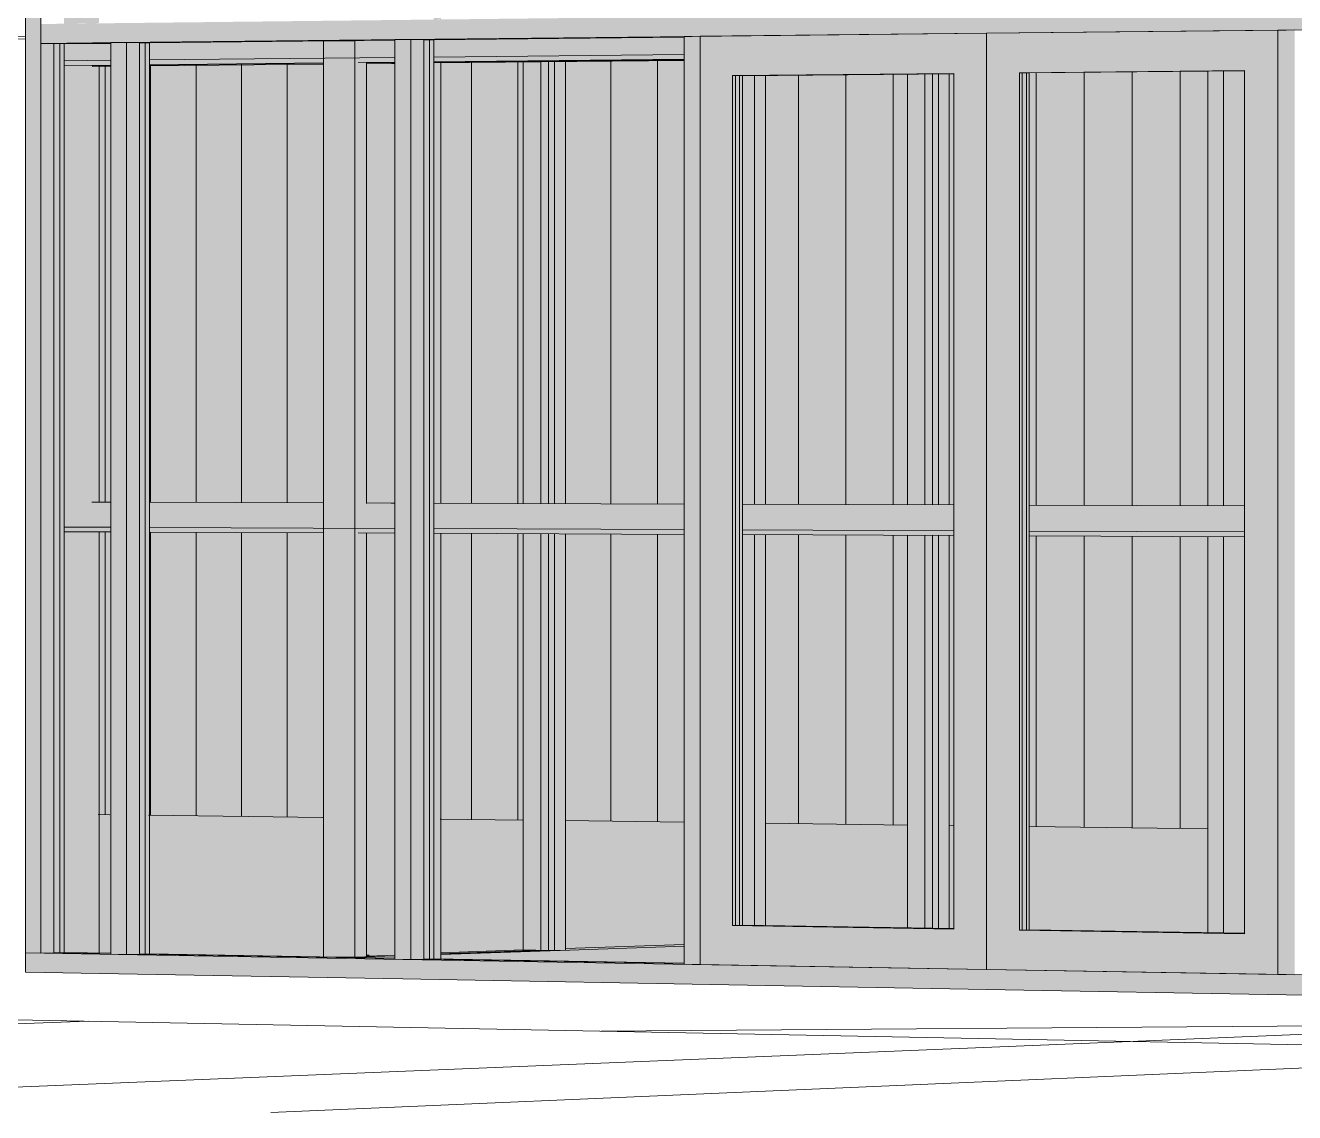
# Model space of a CAD drawing. Header units: inches. Extents: x 31156 to 31160, y -65 to 66.
# Drawn here: x 31156.1164 to 31156.1821, y 59.1293 to 59.1856 of the extents above; entities that cross this region are included whole.
import ezdxf

# ---------------------------------------------------------------- set-up
doc = ezdxf.new("R2010")
doc.units = ezdxf.units.IN
doc.header["$MEASUREMENT"] = 0
for name, color, linetype, lineweight in [('A-DOOR', 31, 'Continuous', 13), ('A-FLOR-OTLN', 90, 'Continuous', 9), ('A-GLAZ-CURT', 52, 'Continuous', 9), ('A-GLAZ-CWMG', 51, 'Continuous', 9), ('A-WALL-PATT', 111, 'Continuous', 13), ('Conc', 7, 'Continuous', 9), ('L-SITE-WALL', 31, 'Continuous', 13), ('PAINT', 190, 'Continuous', 9), ('S-BEAM', 12, 'Continuous', 9), ('S-COLS', 52, 'Continuous', 9)]:
    doc.layers.add(name, color=color, linetype=linetype, lineweight=lineweight)

# ---------------------------------------------------------------- blocks, each defined once
blk = doc.blocks.new('FP_5-Looking North East')
at = {"layer": 'A-WALL-PATT', "lineweight": 9}
for p, q in [((31156.116419, 59.185002), (31156.112474, 59.184959)), ((31156.116419, 59.184877), (31156.112474, 59.184834))]:
    blk.add_line(p, q, dxfattribs=at)
blk = doc.blocks.new('FP_23-Looking North East')
at = {"layer": 'A-WALL-PATT', "lineweight": 9}
for p, q in [((31156.1229, 59.1609), (31156.1229, 59.18351)), ((31156.125251, 59.160892), (31156.125251, 59.183534)), ((31156.127608, 59.160884), (31156.127608, 59.183557)), ((31156.129973, 59.160876), (31156.129973, 59.183581)), ((31156.139496, 59.160844), (31156.139496, 59.183676)), ((31156.141893, 59.160836), (31156.141893, 59.1837)), ((31156.146709, 59.16082), (31156.146709, 59.183748)), ((31156.149127, 59.160811), (31156.149127, 59.183773)), ((31156.120555, 59.160908), (31156.120555, 59.183487)), ((31156.156421, 59.160787), (31156.156421, 59.183028)), ((31156.158867, 59.160778), (31156.158867, 59.183051)), ((31156.161319, 59.16077), (31156.161319, 59.183074)), ((31156.168718, 59.160745), (31156.168718, 59.183145)), ((31156.171199, 59.160737), (31156.171198, 59.183168)), ((31156.173686, 59.160728), (31156.173686, 59.183192)), ((31156.176181, 59.16072), (31156.176181, 59.183216)), ((31156.120555, 59.144743), (31156.120555, 59.159365)), ((31156.122899, 59.144713), (31156.1229, 59.159354)), ((31156.125251, 59.144682), (31156.125251, 59.159344)), ((31156.127608, 59.144652), (31156.127608, 59.159334)), ((31156.129972, 59.144621), (31156.129973, 59.159324)), ((31156.139496, 59.144498), (31156.139496, 59.159283)), ((31156.141893, 59.144467), (31156.141893, 59.159273)), ((31156.146709, 59.144404), (31156.146709, 59.159252)), ((31156.149127, 59.144373), (31156.149127, 59.159242)), ((31156.156421, 59.144278), (31156.156421, 59.15921)), ((31156.158867, 59.144246), (31156.158867, 59.1592)), ((31156.161319, 59.144215), (31156.161319, 59.159189)), ((31156.168718, 59.144119), (31156.168718, 59.159157)), ((31156.171199, 59.144087), (31156.171199, 59.159147)), ((31156.173686, 59.144054), (31156.173686, 59.159136)), ((31156.176181, 59.144022), (31156.176181, 59.159125))]:
    blk.add_line(p, q, dxfattribs=at)

msp = doc.modelspace()

# ---------------------------------------------------------------- hatches: boundary and pattern name
at = {"layer": 'A-DOOR', "lineweight": 5}
h = msp.add_hatch(color=256, dxfattribs=at)
h.paths.add_polyline_path([(31156.166156, 59.136737), (31156.166155, 59.185174), (31156.151338, 59.185015), (31156.151338, 59.136992), (31156.15934, 59.136854)], flags=0)
h.paths.add_polyline_path([(31156.164458, 59.138825), (31156.15301, 59.139009), (31156.15301, 59.182987), (31156.164458, 59.183096), (31156.164458, 59.144981)], flags=0)
h = msp.add_hatch(color=256, dxfattribs=at)
h.paths.add_polyline_path([(31156.181231, 59.136477), (31156.181231, 59.185335), (31156.166155, 59.185174), (31156.166156, 59.136737), (31156.17682, 59.136553)], flags=0)
h.paths.add_polyline_path([(31156.179504, 59.138583), (31156.167856, 59.13877), (31156.167856, 59.183129), (31156.179504, 59.18324), (31156.179504, 59.145461)], flags=0)
for points in [[(31156.15301, 59.139009), (31156.153157, 59.139026), (31156.153157, 59.182985), (31156.15301, 59.182977), (31156.15301, 59.139026)], [(31156.153157, 59.139014), (31156.153524, 59.139026), (31156.153524, 59.182977), (31156.153157, 59.182977), (31156.153157, 59.139026)], [(31156.167856, 59.13877), (31156.168002, 59.138788), (31156.168002, 59.183126), (31156.167856, 59.183119), (31156.167856, 59.138788)], [(31156.168002, 59.138775), (31156.168366, 59.138788), (31156.168366, 59.183119), (31156.168002, 59.183119), (31156.168002, 59.138788)]]:
    msp.add_hatch(color=256, dxfattribs=at).paths.add_polyline_path(points, flags=0)
at = {"layer": 'A-DOOR', "lineweight": 5, "transparency": 33554496}
for points in [[(31156.164458, 59.138832), (31156.164458, 59.183092), (31156.153157, 59.182985), (31156.153157, 59.139014), (31156.15934, 59.138914)], [(31156.179504, 59.138591), (31156.1795, 59.183235), (31156.16808, 59.183127), (31156.16808, 59.174228), (31156.168002, 59.174228), (31156.168002, 59.164639), (31156.16808, 59.164639), (31156.16808, 59.145461), (31156.168002, 59.145461), (31156.168002, 59.138775), (31156.179504, 59.138591)]]:
    msp.add_hatch(color=256, dxfattribs=at).paths.add_polyline_path(points, flags=0)
at = {"layer": 'A-DOOR', "lineweight": 5}
h = msp.add_hatch(color=256, dxfattribs=at)
h.paths.add_polyline_path([(31156.17951, 59.138601), (31156.17951, 59.15912), (31156.178423, 59.159123), (31156.178439, 59.138618), (31156.17951, 59.138601)], flags=0)
h.paths.add_polyline_path([(31156.17951, 59.160716), (31156.179497, 59.183229), (31156.178423, 59.183219), (31156.178423, 59.160719), (31156.17951, 59.160716)], flags=0)
at = {"layer": 'A-GLAZ-CURT', "transparency": 33554458}
for points in [[(31156.135541, 59.137299), (31156.135541, 59.184825), (31156.122318, 59.184683), (31156.122317, 59.137527), (31156.133117, 59.137341)], [(31156.150503, 59.137041), (31156.150503, 59.184985), (31156.13703, 59.18484), (31156.137029, 59.137273), (31156.141858, 59.13719)], [(31156.120837, 59.137552), (31156.120837, 59.184667), (31156.117896, 59.184636), (31156.117895, 59.137603), (31156.118391, 59.137595)]]:
    msp.add_hatch(color=256, dxfattribs=at).paths.add_polyline_path(points, flags=0)
h = msp.add_hatch(color=256, dxfattribs=at)
h.paths.add_polyline_path([(31156.134063, 59.137399), (31156.135533, 59.137449), (31156.135541, 59.15898), (31156.135501, 59.159124), (31156.135501, 59.159311), (31156.134063, 59.159317), (31156.134063, 59.137512)], flags=0)
h.paths.add_polyline_path([(31156.13792, 59.13753), (31156.143489, 59.137724), (31156.143489, 59.159276), (31156.13792, 59.1593), (31156.13792, 59.137725)], flags=0)
h.paths.add_polyline_path([(31156.143489, 59.160838), (31156.143489, 59.183694), (31156.13792, 59.183638), (31156.13792, 59.160858), (31156.141857, 59.160844)], flags=0)
h.paths.add_polyline_path([(31156.134063, 59.160857), (31156.135501, 59.160866), (31156.135501, 59.162241), (31156.135533, 59.162241), (31156.135534, 59.183614), (31156.135364, 59.183612), (31156.135356, 59.183673), (31156.134064, 59.18366), (31156.134063, 59.16124)], flags=0)
h = msp.add_hatch(color=256, dxfattribs=at)
h.paths.add_polyline_path([(31156.163361, 59.13886), (31156.163361, 59.159189), (31156.15472, 59.159227), (31156.15472, 59.139001), (31156.15934, 59.138926)], flags=0)
h.paths.add_polyline_path([(31156.163361, 59.16077), (31156.163361, 59.183075), (31156.15472, 59.182981), (31156.15472, 59.1608), (31156.15934, 59.160784)], flags=0)
at = {"layer": 'A-GLAZ-CWMG', "lineweight": 5}
for points in [[(31156.116419, 59.185142), (31156.117221, 59.18515), (31156.117221, 59.208059), (31156.116419, 59.208039), (31156.116419, 59.188614)], [(31156.117221, 59.18465), (31156.121241, 59.184693), (31156.121241, 59.185697), (31156.117221, 59.185651)], [(31156.11722, 59.137581), (31156.117221, 59.18515), (31156.116419, 59.185142), (31156.116418, 59.137595)], [(31156.136361, 59.137251), (31156.136362, 59.184855), (31156.135542, 59.184846), (31156.135541, 59.137265)], [(31156.136568, 59.137258), (31156.137029, 59.137273), (31156.137029, 59.18484), (31156.136362, 59.18485), (31156.136361, 59.137258)], [(31156.137029, 59.137273), (31156.137548, 59.137291), (31156.137548, 59.159544), (31156.137487, 59.159544), (31156.137487, 59.160741), (31156.137548, 59.160741), (31156.137548, 59.183943), (31156.137487, 59.183943), (31156.137487, 59.184831), (31156.13703, 59.18484), (31156.137029, 59.140664)], [(31156.151338, 59.136992), (31156.151338, 59.185015), (31156.150504, 59.185006), (31156.150503, 59.137007)], [(31156.182096, 59.136462), (31156.182095, 59.185344), (31156.181231, 59.185335), (31156.181231, 59.136477)], [(31156.11722, 59.137581), (31156.117895, 59.137603), (31156.117895, 59.184636), (31156.117221, 59.184625), (31156.11722, 59.137595)], [(31156.117895, 59.137603), (31156.11842, 59.13762), (31156.118408, 59.184625), (31156.117896, 59.184625), (31156.117895, 59.142811)], [(31156.121644, 59.137504), (31156.121644, 59.184697), (31156.120838, 59.184688), (31156.120838, 59.137518)], [(31156.121644, 59.137511), (31156.122317, 59.137527), (31156.122317, 59.184683), (31156.121644, 59.184693), (31156.121644, 59.142811)], [(31156.122317, 59.137527), (31156.12284, 59.137544), (31156.122829, 59.184673), (31156.122318, 59.184683), (31156.122317, 59.142811)], [(31156.13347, 59.137363), (31156.13347, 59.184785), (31156.13184, 59.184767), (31156.131839, 59.137391), (31156.133116, 59.137369)], [(31156.121241, 59.136509), (31156.121241, 59.137511), (31156.116418, 59.137595), (31156.116418, 59.136595)]]:
    msp.add_hatch(color=256, dxfattribs=at).paths.add_polyline_path(points, flags=0)
at = {"layer": 'A-GLAZ-CWMG'}
for points in [[(31156.150921, 59.185011), (31156.166155, 59.185174), (31156.166155, 59.186204), (31156.150921, 59.186032)], [(31156.166155, 59.185174), (31156.181663, 59.18534), (31156.181663, 59.18638), (31156.166155, 59.186204)], [(31156.181663, 59.18534), (31156.19745, 59.185509), (31156.19745, 59.186558), (31156.181663, 59.18638)], [(31156.121241, 59.184693), (31156.135952, 59.18485), (31156.135952, 59.185863), (31156.121241, 59.185697)], [(31156.135952, 59.18485), (31156.150921, 59.185011), (31156.150921, 59.186032), (31156.135952, 59.185863)], [(31156.150502, 59.137064), (31156.150502, 59.137943), (31156.144083, 59.137724), (31156.144083, 59.137176)], [(31156.135951, 59.136247), (31156.135951, 59.137258), (31156.121241, 59.137511), (31156.121241, 59.136509), (31156.133117, 59.136298)], [(31156.13347, 59.137361), (31156.13347, 59.137363), (31156.133116, 59.137367)], [(31156.150921, 59.13598), (31156.150921, 59.136999), (31156.135951, 59.137258), (31156.135951, 59.136247), (31156.141858, 59.136142)], [(31156.166156, 59.135708), (31156.166156, 59.136737), (31156.150921, 59.136999), (31156.150921, 59.13598), (31156.15934, 59.13583)], [(31156.181663, 59.135431), (31156.181663, 59.136469), (31156.166156, 59.136737), (31156.166156, 59.135708), (31156.17682, 59.135518)], [(31156.197451, 59.13515), (31156.197451, 59.136197), (31156.181663, 59.136469), (31156.181663, 59.135431), (31156.194298, 59.135206)]]:
    msp.add_hatch(color=256, dxfattribs=at).paths.add_polyline_path(points, flags=0)
at = {"layer": 'A-GLAZ-CWMG', "lineweight": 5}
h = msp.add_hatch(color=256, dxfattribs=at)
h.paths.add_polyline_path([(31156.13347, 59.137363), (31156.134063, 59.137383), (31156.134063, 59.159317), (31156.133641, 59.159319), (31156.13347, 59.159561), (31156.13347, 59.137512)], flags=0)
h.paths.add_polyline_path([(31156.13347, 59.160849), (31156.134063, 59.160853), (31156.134064, 59.18366), (31156.133641, 59.183655), (31156.133528, 59.183819), (31156.13347, 59.183819), (31156.13347, 59.161824)], flags=0)
h = msp.add_hatch(color=256, dxfattribs=at)
h.paths.add_polyline_path([(31156.14321, 59.137724), (31156.143489, 59.137724), (31156.143489, 59.159276), (31156.142172, 59.159282), (31156.142172, 59.137742)], flags=0)
h.paths.add_polyline_path([(31156.143489, 59.160838), (31156.143489, 59.183694), (31156.142173, 59.183681), (31156.142172, 59.160843)], flags=0)
h = msp.add_hatch(color=256, dxfattribs=at)
h.paths.add_polyline_path([(31156.143793, 59.137714), (31156.143793, 59.159275), (31156.143489, 59.159276), (31156.143489, 59.13772)], flags=0)
h.paths.add_polyline_path([(31156.143793, 59.160837), (31156.143793, 59.183697), (31156.143489, 59.183694), (31156.143489, 59.160838)], flags=0)
h = msp.add_hatch(color=256, dxfattribs=at)
h.paths.add_polyline_path([(31156.143793, 59.137714), (31156.144372, 59.137734), (31156.144372, 59.159272), (31156.143793, 59.159275), (31156.143793, 59.144977)], flags=0)
h.paths.add_polyline_path([(31156.144372, 59.160835), (31156.144372, 59.183703), (31156.143793, 59.183697), (31156.143793, 59.160837)], flags=0)
h = msp.add_hatch(color=256, dxfattribs=at)
h.paths.add_polyline_path([(31156.154154, 59.13901), (31156.154154, 59.159229), (31156.153523, 59.159232), (31156.153523, 59.139021)], flags=0)
h.paths.add_polyline_path([(31156.154154, 59.160802), (31156.154154, 59.182986), (31156.153523, 59.18298), (31156.153523, 59.160804)], flags=0)
h = msp.add_hatch(color=256, dxfattribs=at)
h.paths.add_polyline_path([(31156.15472, 59.139001), (31156.15472, 59.159227), (31156.154154, 59.159229), (31156.154154, 59.13901), (31156.154576, 59.139003)], flags=0)
h.paths.add_polyline_path([(31156.15472, 59.1608), (31156.15472, 59.182992), (31156.154154, 59.18298), (31156.154154, 59.160802)], flags=0)
h = msp.add_hatch(color=256, dxfattribs=at)
h.paths.add_polyline_path([(31156.163361, 59.13886), (31156.163361, 59.159189), (31156.162061, 59.159172), (31156.162061, 59.138881)], flags=0)
h.paths.add_polyline_path([(31156.163361, 59.16077), (31156.163361, 59.183075), (31156.162061, 59.183063), (31156.162061, 59.160775)], flags=0)
h = msp.add_hatch(color=256, dxfattribs=at)
h.paths.add_polyline_path([(31156.163662, 59.138855), (31156.163662, 59.159188), (31156.163361, 59.159172), (31156.163361, 59.13886)], flags=0)
h.paths.add_polyline_path([(31156.163662, 59.160769), (31156.163662, 59.183078), (31156.163361, 59.183075), (31156.163361, 59.16077)], flags=0)
h = msp.add_hatch(color=256, dxfattribs=at)
h.paths.add_polyline_path([(31156.164214, 59.138846), (31156.164214, 59.159185), (31156.163662, 59.159172), (31156.163662, 59.138855)], flags=0)
h.paths.add_polyline_path([(31156.164214, 59.160767), (31156.164214, 59.183084), (31156.163662, 59.183078), (31156.163662, 59.160769), (31156.163712, 59.160769)], flags=0)
h = msp.add_hatch(color=256, dxfattribs=at)
h.paths.add_polyline_path([(31156.178423, 59.138618), (31156.178423, 59.159124), (31156.177609, 59.159123), (31156.177609, 59.138631)], flags=0)
h.paths.add_polyline_path([(31156.178423, 59.160719), (31156.178423, 59.183219), (31156.177609, 59.183211), (31156.177609, 59.160722)], flags=0)
h = msp.add_hatch(color=256, dxfattribs=at)
h.paths.add_polyline_path([(31156.144083, 59.137176), (31156.144083, 59.137724), (31156.13792, 59.137515), (31156.13792, 59.137284), (31156.141857, 59.137215)], flags=0)
h.paths.add_polyline_path([(31156.135541, 59.137325), (31156.135541, 59.137434), (31156.13347, 59.137361)], flags=0)
at = {"layer": 'L-SITE-WALL', "lineweight": 5}
h = msp.add_hatch(color=256, dxfattribs=at)
h.paths.add_polyline_path([(31156.120232, 59.137589), (31156.120232, 59.159376), (31156.11842, 59.159384), (31156.11842, 59.13762), (31156.119924, 59.137594)], flags=0)
h.paths.add_polyline_path([(31156.11842, 59.160908), (31156.120233, 59.16092), (31156.120233, 59.183461), (31156.119875, 59.183457), (31156.119867, 59.183518), (31156.11842, 59.183503), (31156.11842, 59.161224)], flags=0)
h.paths.add_polyline_path([(31156.11842, 59.185665), (31156.120233, 59.185697), (31156.120233, 59.208047), (31156.11842, 59.207982), (31156.11842, 59.185678)], flags=0)
at = {"layer": 'S-BEAM', "lineweight": 5}
h = msp.add_hatch(color=256, dxfattribs=at)
h.paths.add_polyline_path([(31155.706106, 59.179558), (31155.711724, 59.179615), (31155.711721, 59.180279), (31155.706106, 59.180219)], flags=0)
h.paths.add_polyline_path([(31156.040439, 59.182956), (31156.050302, 59.183056), (31156.050301, 59.183897), (31156.040439, 59.183792)], flags=0)
h.paths.add_polyline_path([(31156.11842, 59.183749), (31156.120838, 59.183773), (31156.120837, 59.184651), (31156.11842, 59.184625), (31156.11842, 59.183819)], flags=0)
h.paths.add_polyline_path([(31156.122841, 59.183794), (31156.135541, 59.183923), (31156.135541, 59.184808), (31156.122841, 59.184668), (31156.122841, 59.183819)], flags=0)
h.paths.add_polyline_path([(31156.137548, 59.183943), (31156.150503, 59.184075), (31156.150503, 59.184968), (31156.137548, 59.184825)], flags=0)
h.paths.add_polyline_path([(31156.183249, 59.184408), (31156.197011, 59.184548), (31156.197011, 59.185465), (31156.183249, 59.185313)], flags=0)
h.paths.add_polyline_path([(31156.199032, 59.184568), (31156.213078, 59.184711), (31156.213078, 59.185637), (31156.199032, 59.185482)], flags=0)
h.paths.add_polyline_path([(31156.215103, 59.184732), (31156.229441, 59.184877), (31156.229441, 59.185811), (31156.215103, 59.185653)], flags=0)
h.paths.add_polyline_path([(31156.231468, 59.184898), (31156.237887, 59.184963), (31156.237887, 59.185902), (31156.231468, 59.185828)], flags=0)
h = msp.add_hatch(color=256, dxfattribs=at)
h.paths.add_polyline_path([(31155.706106, 59.179372), (31155.711724, 59.179428), (31155.711721, 59.179615), (31155.706106, 59.179558)], flags=0)
h.paths.add_polyline_path([(31156.040439, 59.182721), (31156.050302, 59.18282), (31156.050301, 59.183056), (31156.040439, 59.182956)], flags=0)
h.paths.add_polyline_path([(31156.11842, 59.183503), (31156.120838, 59.183527), (31156.120837, 59.183773), (31156.11842, 59.183749)], flags=0)
h.paths.add_polyline_path([(31156.122841, 59.183547), (31156.13184, 59.183637), (31156.131839, 59.183885), (31156.122841, 59.183794)], flags=0)
h.paths.add_polyline_path([(31156.133641, 59.183655), (31156.135541, 59.183674), (31156.135541, 59.183923), (31156.13347, 59.183902), (31156.13347, 59.183819), (31156.133528, 59.183819)], flags=0)
h.paths.add_polyline_path([(31156.137548, 59.183694), (31156.150503, 59.183824), (31156.150503, 59.184075), (31156.137548, 59.183943), (31156.137548, 59.183818)], flags=0)
h.paths.add_polyline_path([(31156.183249, 59.184152), (31156.192865, 59.184249), (31156.192865, 59.184506), (31156.183249, 59.184408)], flags=0)
h.paths.add_polyline_path([(31156.194815, 59.184268), (31156.197011, 59.18429), (31156.197011, 59.184548), (31156.194651, 59.184524)], flags=0)
h.paths.add_polyline_path([(31156.199032, 59.18431), (31156.213078, 59.184451), (31156.213078, 59.184711), (31156.199032, 59.184568)], flags=0)
h.paths.add_polyline_path([(31156.215103, 59.184471), (31156.229441, 59.184615), (31156.229441, 59.184877), (31156.215103, 59.184732)], flags=0)
h.paths.add_polyline_path([(31156.231469, 59.184635), (31156.238046, 59.184701), (31156.237887, 59.184963), (31156.231468, 59.184898)], flags=0)
h = msp.add_hatch(color=256, dxfattribs=at)
h.paths.add_polyline_path([(31155.708099, 59.179346), (31155.711718, 59.179382), (31155.711714, 59.179415), (31155.708076, 59.179378)], flags=0)
h.paths.add_polyline_path([(31156.040437, 59.182664), (31156.0503, 59.182763), (31156.050299, 59.182803), (31156.040437, 59.182705)], flags=0)
h.paths.add_polyline_path([(31156.119875, 59.183457), (31156.120837, 59.183467), (31156.120837, 59.183509), (31156.119854, 59.1835)], flags=0)
h.paths.add_polyline_path([(31156.12284, 59.183487), (31156.131839, 59.183577), (31156.131839, 59.18362), (31156.12284, 59.183529)], flags=0)
h.paths.add_polyline_path([(31156.135364, 59.183612), (31156.135541, 59.183614), (31156.135541, 59.183657), (31156.135343, 59.183655)], flags=0)
h.paths.add_polyline_path([(31156.137548, 59.183634), (31156.150503, 59.183763), (31156.150503, 59.183806), (31156.137548, 59.183677)], flags=0)
h.paths.add_polyline_path([(31156.183249, 59.18409), (31156.192866, 59.184186), (31156.192866, 59.18423), (31156.183249, 59.184134)], flags=0)
h.paths.add_polyline_path([(31156.195783, 59.184215), (31156.197012, 59.184228), (31156.197012, 59.184272), (31156.195763, 59.184259)], flags=0)
h.paths.add_polyline_path([(31156.199033, 59.184248), (31156.213079, 59.184388), (31156.213079, 59.184433), (31156.199033, 59.184292)], flags=0)
h.paths.add_polyline_path([(31156.215104, 59.184408), (31156.229443, 59.184551), (31156.229443, 59.184596), (31156.215104, 59.184453)], flags=0)
h.paths.add_polyline_path([(31156.23147, 59.184572), (31156.239937, 59.184656), (31156.239918, 59.184701), (31156.23147, 59.184617)], flags=0)
h = msp.add_hatch(color=256, dxfattribs=at)
h.paths.add_polyline_path([(31156.134063, 59.183599), (31156.135364, 59.183612), (31156.135343, 59.183655), (31156.134063, 59.183642)], flags=0)
h.paths.add_polyline_path([(31156.195186, 59.184209), (31156.195783, 59.184215), (31156.195763, 59.184259), (31156.195186, 59.184254)], flags=0)
h = msp.add_hatch(color=256, dxfattribs=at)
h.paths.add_polyline_path([(31156.237887, 59.160395), (31156.237913, 59.160482), (31156.237939, 59.160495), (31156.231469, 59.160504), (31156.231469, 59.160417), (31156.233619, 59.160409)], flags=0)
h.paths.add_polyline_path([(31156.229442, 59.160424), (31156.229441, 59.160524), (31156.215103, 59.160559), (31156.215103, 59.160473), (31156.229441, 59.160424)], flags=0)
h.paths.add_polyline_path([(31156.213079, 59.16048), (31156.213078, 59.16058), (31156.199032, 59.160614), (31156.199033, 59.160529), (31156.213078, 59.16048)], flags=0)
h.paths.add_polyline_path([(31156.197011, 59.160536), (31156.197011, 59.160634), (31156.194615, 59.160629), (31156.194615, 59.160544), (31156.197011, 59.160536)], flags=0)
h.paths.add_polyline_path([(31156.192865, 59.16055), (31156.192865, 59.160648), (31156.183249, 59.160668), (31156.183249, 59.160583), (31156.192865, 59.16055)], flags=0)
h.paths.add_polyline_path([(31156.150503, 59.160696), (31156.150503, 59.160792), (31156.137487, 59.160823), (31156.137487, 59.160741), (31156.146229, 59.160711)], flags=0)
h.paths.add_polyline_path([(31156.135541, 59.160748), (31156.135541, 59.160843), (31156.13347, 59.160837), (31156.13347, 59.160755), (31156.135541, 59.160748)], flags=0)
h.paths.add_polyline_path([(31156.13184, 59.160761), (31156.131839, 59.160856), (31156.122841, 59.160873), (31156.122841, 59.160792), (31156.131839, 59.160761)], flags=0)
h.paths.add_polyline_path([(31156.120838, 59.160798), (31156.120837, 59.160893), (31156.11842, 59.160888), (31156.11842, 59.160807), (31156.120837, 59.160798)], flags=0)
h.paths.add_polyline_path([(31156.050302, 59.161042), (31156.050301, 59.161132), (31156.040438, 59.161154), (31156.040439, 59.161076), (31156.050301, 59.161042)], flags=0)
h.paths.add_polyline_path([(31155.711723, 59.16221), (31155.71172, 59.162282), (31155.706104, 59.162288), (31155.706106, 59.16223), (31155.711721, 59.16221)], flags=0)
h = msp.add_hatch(color=256, dxfattribs=at)
h.paths.add_polyline_path([(31156.237887, 59.159127), (31156.237887, 59.160395), (31156.231469, 59.160417), (31156.231469, 59.159154), (31156.233619, 59.159145)], flags=0)
h.paths.add_polyline_path([(31156.229442, 59.159162), (31156.229441, 59.160424), (31156.215103, 59.160473), (31156.215103, 59.159222), (31156.229441, 59.159162)], flags=0)
h.paths.add_polyline_path([(31156.213079, 59.15923), (31156.213078, 59.16048), (31156.199032, 59.160529), (31156.199033, 59.159288), (31156.213078, 59.15923)], flags=0)
h.paths.add_polyline_path([(31156.197011, 59.159297), (31156.197011, 59.160536), (31156.183249, 59.160583), (31156.183249, 59.159354), (31156.197011, 59.159297)], flags=0)
h.paths.add_polyline_path([(31156.150503, 59.15949), (31156.150503, 59.160696), (31156.137548, 59.160741), (31156.137548, 59.159544), (31156.146229, 59.159508)], flags=0)
h.paths.add_polyline_path([(31156.135541, 59.159552), (31156.135541, 59.160748), (31156.122841, 59.160792), (31156.122841, 59.159605), (31156.135541, 59.159552)], flags=0)
h.paths.add_polyline_path([(31156.120837, 59.159613), (31156.120837, 59.160798), (31156.11842, 59.160807), (31156.11842, 59.159623), (31156.120837, 59.159613)], flags=0)
h.paths.add_polyline_path([(31156.050302, 59.159906), (31156.050301, 59.161042), (31156.040438, 59.161076), (31156.040439, 59.159947), (31156.050301, 59.159906)], flags=0)
h.paths.add_polyline_path([(31155.711722, 59.161313), (31155.711721, 59.16221), (31155.706104, 59.16223), (31155.706106, 59.161336), (31155.711721, 59.161313)], flags=0)
h = msp.add_hatch(color=256, dxfattribs=at)
h.paths.add_polyline_path([(31156.238046, 59.15887), (31156.237887, 59.159127), (31156.231469, 59.159154), (31156.231469, 59.158899), (31156.237987, 59.158871)], flags=0)
h.paths.add_polyline_path([(31156.229442, 59.158907), (31156.229441, 59.159162), (31156.215103, 59.159222), (31156.215103, 59.158969), (31156.229441, 59.158907)], flags=0)
h.paths.add_polyline_path([(31156.213079, 59.158978), (31156.213078, 59.15923), (31156.199032, 59.159288), (31156.199033, 59.159038), (31156.213078, 59.158978)], flags=0)
h.paths.add_polyline_path([(31156.197011, 59.159047), (31156.197011, 59.159297), (31156.194651, 59.159307), (31156.194815, 59.159056), (31156.197011, 59.159047)], flags=0)
h.paths.add_polyline_path([(31156.192865, 59.159065), (31156.192865, 59.159314), (31156.183249, 59.159354), (31156.183249, 59.159106), (31156.192865, 59.159065)], flags=0)
h.paths.add_polyline_path([(31156.150503, 59.159246), (31156.150503, 59.15949), (31156.137548, 59.159544), (31156.137548, 59.159302), (31156.146229, 59.159265)], flags=0)
h.paths.add_polyline_path([(31156.135541, 59.159311), (31156.135541, 59.159552), (31156.13347, 59.159561), (31156.133641, 59.159319), (31156.135541, 59.159311)], flags=0)
h.paths.add_polyline_path([(31156.13184, 59.159327), (31156.131839, 59.159567), (31156.122841, 59.159605), (31156.122841, 59.159365), (31156.131839, 59.159327)], flags=0)
h.paths.add_polyline_path([(31156.120837, 59.159374), (31156.120837, 59.159613), (31156.11842, 59.159623), (31156.11842, 59.159384), (31156.120837, 59.159374)], flags=0)
h.paths.add_polyline_path([(31156.050301, 59.159677), (31156.050301, 59.159906), (31156.040438, 59.159947), (31156.040439, 59.159719), (31156.050301, 59.159677)], flags=0)
h.paths.add_polyline_path([(31155.711722, 59.161131), (31155.711721, 59.161313), (31155.706104, 59.161336), (31155.706106, 59.161155), (31155.71172, 59.161131)], flags=0)
h = msp.add_hatch(color=256, dxfattribs=at)
h.paths.add_polyline_path([(31156.179504, 59.160596), (31156.179504, 59.160694), (31156.168366, 59.160718), (31156.168366, 59.160634), (31156.179504, 59.160596)], flags=0)
h.paths.add_polyline_path([(31156.164458, 59.160648), (31156.164458, 59.160745), (31156.153524, 59.160769), (31156.153524, 59.160686), (31156.16371, 59.160651)], flags=0)
h.paths.add_polyline_path([(31155.86403, 59.161685), (31155.864028, 59.161765), (31155.857387, 59.161764), (31155.857389, 59.161708), (31155.864028, 59.161685)], flags=0)
h = msp.add_hatch(color=256, dxfattribs=at)
h.paths.add_polyline_path([(31156.179504, 59.159369), (31156.179504, 59.160596), (31156.168366, 59.160634), (31156.168366, 59.159416), (31156.179504, 59.159369)], flags=0)
h.paths.add_polyline_path([(31156.164458, 59.159432), (31156.164458, 59.160648), (31156.153524, 59.160686), (31156.153524, 59.159477), (31156.16371, 59.159435)], flags=0)
h.paths.add_polyline_path([(31155.86403, 59.16068), (31155.864028, 59.161685), (31155.857387, 59.161708), (31155.857389, 59.160707), (31155.864028, 59.16068)], flags=0)
h = msp.add_hatch(color=256, dxfattribs=at)
h.paths.add_polyline_path([(31156.179504, 59.159122), (31156.179504, 59.159369), (31156.168366, 59.159416), (31156.168366, 59.15917), (31156.179504, 59.159122)], flags=0)
h.paths.add_polyline_path([(31156.164458, 59.159187), (31156.164458, 59.159432), (31156.153524, 59.159477), (31156.153524, 59.159234), (31156.16371, 59.15919)], flags=0)
h.paths.add_polyline_path([(31155.864029, 59.160477), (31155.864028, 59.16068), (31155.857387, 59.160707), (31155.857388, 59.160506), (31155.864028, 59.160477)], flags=0)
at = {"layer": 'S-COLS', "lineweight": 5}
h = msp.add_hatch(color=256, dxfattribs=at)
h.paths.add_polyline_path([(31156.137877, 59.137284), (31156.137877, 59.1593), (31156.137547, 59.159302), (31156.137548, 59.13729)], flags=0)
h.paths.add_polyline_path([(31156.137877, 59.160858), (31156.137877, 59.183637), (31156.137548, 59.183634), (31156.137548, 59.160859)], flags=0)
h.paths.add_polyline_path([(31156.137548, 59.185882), (31156.137877, 59.185886), (31156.137877, 59.2038), (31156.137548, 59.203791), (31156.137548, 59.186014)], flags=0)
h = msp.add_hatch(color=256, dxfattribs=at)
h.paths.add_polyline_path([(31156.13792, 59.137284), (31156.137907, 59.1593), (31156.137877, 59.1593), (31156.137877, 59.137284), (31156.13792, 59.137284)], flags=0)
h.paths.add_polyline_path([(31156.13792, 59.160858), (31156.137892, 59.183638), (31156.137877, 59.183637), (31156.137906, 59.160858)], flags=0)
h.paths.add_polyline_path([(31156.137877, 59.185886), (31156.13792, 59.185886), (31156.137921, 59.203801), (31156.137877, 59.20379), (31156.137877, 59.186014)], flags=0)
h = msp.add_hatch(color=256, dxfattribs=at)
h.paths.add_polyline_path([(31156.135533, 59.137449), (31156.135533, 59.159311), (31156.134063, 59.159317), (31156.134063, 59.137467), (31156.134211, 59.137472)], flags=0)
h.paths.add_polyline_path([(31156.135533, 59.160866), (31156.135534, 59.183614), (31156.134063, 59.183599), (31156.134063, 59.160871)], flags=0)

# ---------------------------------------------------------------- linework, layer by layer
at = {"layer": 'A-DOOR'}
for p, q in [((31156.166155, 59.185174), (31156.151338, 59.185015)), ((31156.151338, 59.136992), (31156.151338, 59.185015)), ((31156.181231, 59.185335), (31156.166155, 59.185174)), ((31156.166155, 59.185174), (31156.166156, 59.136737)), ((31156.166156, 59.136737), (31156.166155, 59.185174)), ((31156.181231, 59.185335), (31156.181231, 59.136477)), ((31156.15301, 59.182987), (31156.164458, 59.183096)), ((31156.15301, 59.182987), (31156.15301, 59.139009)), ((31156.153157, 59.182985), (31156.15301, 59.182987)), ((31156.153524, 59.182977), (31156.153157, 59.182985)), ((31156.153157, 59.182985), (31156.153377, 59.18298)), ((31156.153157, 59.139014), (31156.153157, 59.182985)), ((31156.153377, 59.18298), (31156.164459, 59.183086)), ((31156.153377, 59.139021), (31156.153377, 59.18298)), ((31156.164459, 59.183081), (31156.153524, 59.182977)), ((31156.153524, 59.182977), (31156.153524, 59.139026)), ((31156.164458, 59.138825), (31156.164458, 59.183096)), ((31156.167856, 59.183129), (31156.179504, 59.18324)), ((31156.168002, 59.183126), (31156.167856, 59.183129)), ((31156.167856, 59.183129), (31156.167856, 59.13877)), ((31156.168366, 59.183119), (31156.168002, 59.183126)), ((31156.168002, 59.138775), (31156.168002, 59.183126)), ((31156.168002, 59.183126), (31156.16822, 59.183121)), ((31156.16822, 59.183121), (31156.179504, 59.183229)), ((31156.16822, 59.138783), (31156.16822, 59.183121)), ((31156.179504, 59.183224), (31156.168366, 59.183119)), ((31156.168366, 59.183119), (31156.168366, 59.138788)), ((31156.178423, 59.160719), (31156.178423, 59.183219)), ((31156.179504, 59.138583), (31156.179504, 59.18324)), ((31156.178423, 59.138618), (31156.178423, 59.159124)), ((31156.153157, 59.139014), (31156.15301, 59.139009)), ((31156.15301, 59.139009), (31156.164458, 59.138825)), ((31156.153524, 59.139026), (31156.153157, 59.139014)), ((31156.153377, 59.139021), (31156.153157, 59.139014)), ((31156.164458, 59.138832), (31156.153157, 59.139014)), ((31156.164458, 59.138843), (31156.153377, 59.139021)), ((31156.153524, 59.139026), (31156.164458, 59.13885)), ((31156.168002, 59.138775), (31156.167856, 59.13877)), ((31156.167856, 59.13877), (31156.179504, 59.138583)), ((31156.168366, 59.138788), (31156.168002, 59.138775)), ((31156.168002, 59.138775), (31156.16822, 59.138783)), ((31156.179504, 59.138591), (31156.168002, 59.138775)), ((31156.179504, 59.138602), (31156.16822, 59.138783)), ((31156.168366, 59.138788), (31156.179504, 59.138609)), ((31156.166156, 59.136737), (31156.151338, 59.136992)), ((31156.181231, 59.136477), (31156.166156, 59.136737))]:
    msp.add_line(p, q, dxfattribs=at)
at = {"layer": 'A-FLOR-OTLN'}
for q in [(31156.146208, 59.133541), (31156.173594, 59.133012)]:
    msp.add_line((31156.195619, 59.133915), q, dxfattribs=at)
at = {"layer": 'A-GLAZ-CURT'}
for p, q in [((31156.135541, 59.184825), (31156.122318, 59.184683)), ((31156.122617, 59.184677), (31156.135541, 59.184815)), ((31156.13703, 59.18484), (31156.137029, 59.137273)), ((31156.150503, 59.184985), (31156.13703, 59.18484)), ((31156.137326, 59.184834), (31156.13703, 59.18484)), ((31156.137326, 59.184834), (31156.150503, 59.184975)), ((31156.137326, 59.137284), (31156.137326, 59.184834)), ((31156.117896, 59.184636), (31156.117895, 59.137603)), ((31156.120838, 59.184667), (31156.117896, 59.184636)), ((31156.118196, 59.18463), (31156.117896, 59.184636)), ((31156.118195, 59.137613), (31156.118196, 59.18463)), ((31156.118196, 59.18463), (31156.120838, 59.184658)), ((31156.122318, 59.184683), (31156.122317, 59.137527)), ((31156.122617, 59.184677), (31156.122318, 59.184683)), ((31156.122616, 59.137537), (31156.122617, 59.184677)), ((31156.143084, 59.18369), (31156.143084, 59.16084)), ((31156.143489, 59.160838), (31156.143489, 59.183694)), ((31156.162961, 59.183072), (31156.162961, 59.160772)), ((31156.163361, 59.16077), (31156.163361, 59.183075)), ((31156.143084, 59.159278), (31156.143084, 59.137726)), ((31156.143489, 59.13772), (31156.143489, 59.159276)), ((31156.162961, 59.159191), (31156.162961, 59.138867)), ((31156.163361, 59.13886), (31156.163361, 59.159189)), ((31156.117895, 59.137603), (31156.118195, 59.137613)), ((31156.117895, 59.137603), (31156.120837, 59.137552)), ((31156.120837, 59.137567), (31156.118195, 59.137613)), ((31156.122317, 59.137527), (31156.122616, 59.137537)), ((31156.122317, 59.137527), (31156.135541, 59.137299)), ((31156.135541, 59.137314), (31156.122616, 59.137537)), ((31156.143084, 59.137726), (31156.137919, 59.137551)), ((31156.137919, 59.13753), (31156.143489, 59.13772)), ((31156.143084, 59.137726), (31156.143489, 59.13772)), ((31156.135126, 59.137456), (31156.134063, 59.13742)), ((31156.134063, 59.137399), (31156.135533, 59.137449)), ((31156.137029, 59.137273), (31156.137326, 59.137284)), ((31156.137029, 59.137273), (31156.150503, 59.137041)), ((31156.150503, 59.137057), (31156.137326, 59.137284))]:
    msp.add_line(p, q, dxfattribs=at)
at = {"layer": 'A-GLAZ-CWMG'}
for p, q in [((31156.116419, 59.208039), (31156.116419, 59.185142)), ((31156.117221, 59.18515), (31156.117221, 59.208059)), ((31156.117221, 59.18465), (31156.117221, 59.185651)), ((31156.181663, 59.18534), (31156.19745, 59.185509)), ((31156.116419, 59.185142), (31156.116418, 59.137595)), ((31156.11722, 59.137581), (31156.117221, 59.18515)), ((31156.121241, 59.184693), (31156.135952, 59.18485)), ((31156.122841, 59.184672), (31156.135541, 59.184808)), ((31156.135542, 59.184846), (31156.135541, 59.137265)), ((31156.135542, 59.184846), (31156.136362, 59.184855)), ((31156.135952, 59.18485), (31156.150921, 59.185011)), ((31156.136361, 59.137251), (31156.136362, 59.184855)), ((31156.136362, 59.184855), (31156.13703, 59.18484)), ((31156.13703, 59.18484), (31156.137548, 59.184829)), ((31156.137548, 59.184829), (31156.150503, 59.184968)), ((31156.137548, 59.184829), (31156.137548, 59.137291)), ((31156.150504, 59.185006), (31156.150503, 59.137007)), ((31156.150504, 59.185006), (31156.151338, 59.185015)), ((31156.150921, 59.185011), (31156.166155, 59.185174)), ((31156.151338, 59.136992), (31156.151338, 59.185015)), ((31156.166155, 59.185174), (31156.181663, 59.18534)), ((31156.181231, 59.185335), (31156.182095, 59.185344)), ((31156.181231, 59.185335), (31156.181231, 59.136477)), ((31156.117221, 59.18465), (31156.121241, 59.184693)), ((31156.117896, 59.184636), (31156.117221, 59.18465)), ((31156.11842, 59.184625), (31156.117896, 59.184636)), ((31156.11842, 59.184625), (31156.120838, 59.184651)), ((31156.11842, 59.13762), (31156.11842, 59.184642)), ((31156.120838, 59.184688), (31156.121644, 59.184697)), ((31156.120838, 59.184688), (31156.120838, 59.137518)), ((31156.121644, 59.184697), (31156.122318, 59.184683)), ((31156.121644, 59.137504), (31156.121644, 59.184697)), ((31156.122318, 59.184683), (31156.122841, 59.184672)), ((31156.122841, 59.184672), (31156.12284, 59.137544)), ((31156.13184, 59.184767), (31156.13347, 59.184785)), ((31156.13184, 59.160855), (31156.13184, 59.184767)), ((31156.13347, 59.184785), (31156.13347, 59.160849)), ((31156.134063, 59.160848), (31156.134064, 59.18366)), ((31156.142173, 59.183681), (31156.142172, 59.160843)), ((31156.143793, 59.183697), (31156.143793, 59.160837)), ((31156.144372, 59.160835), (31156.144372, 59.183703)), ((31156.154154, 59.182986), (31156.154154, 59.160802)), ((31156.15472, 59.1608), (31156.15472, 59.182992)), ((31156.162061, 59.183063), (31156.162061, 59.160775)), ((31156.163662, 59.183078), (31156.163662, 59.160769)), ((31156.164214, 59.160767), (31156.164214, 59.183084)), ((31156.177609, 59.183211), (31156.177609, 59.160722)), ((31156.178423, 59.160719), (31156.178423, 59.183219)), ((31156.131839, 59.137391), (31156.13184, 59.160844)), ((31156.13347, 59.160839), (31156.13347, 59.137363)), ((31156.134063, 59.137383), (31156.134063, 59.159317)), ((31156.142172, 59.159282), (31156.142172, 59.137742)), ((31156.143793, 59.159275), (31156.143793, 59.137714)), ((31156.144372, 59.137734), (31156.144372, 59.159272)), ((31156.154154, 59.159229), (31156.154154, 59.13901)), ((31156.15472, 59.139001), (31156.15472, 59.159227)), ((31156.162061, 59.159195), (31156.162061, 59.138881)), ((31156.163662, 59.159188), (31156.163662, 59.138855)), ((31156.164214, 59.138846), (31156.164214, 59.159185)), ((31156.177609, 59.159128), (31156.177609, 59.138631)), ((31156.178423, 59.138618), (31156.178423, 59.159124)), ((31156.116418, 59.136594), (31156.116418, 59.137595)), ((31156.121241, 59.137511), (31156.116418, 59.137595)), ((31156.11722, 59.137581), (31156.116418, 59.137595)), ((31156.117895, 59.137603), (31156.11722, 59.137581)), ((31156.11842, 59.13762), (31156.117895, 59.137603)), ((31156.120837, 59.137579), (31156.11842, 59.13762)), ((31156.121644, 59.137504), (31156.120838, 59.137518)), ((31156.122317, 59.137527), (31156.121644, 59.137504)), ((31156.12284, 59.137544), (31156.122317, 59.137527)), ((31156.135541, 59.137326), (31156.12284, 59.137544)), ((31156.142172, 59.137742), (31156.137919, 59.137598)), ((31156.144083, 59.137724), (31156.137919, 59.137515)), ((31156.143489, 59.13772), (31156.142172, 59.137742)), ((31156.143793, 59.137714), (31156.143489, 59.13772)), ((31156.144372, 59.137734), (31156.143793, 59.137714)), ((31156.150502, 59.137943), (31156.144083, 59.137724)), ((31156.150502, 59.138024), (31156.144372, 59.137816)), ((31156.135951, 59.137258), (31156.121241, 59.137511)), ((31156.13347, 59.137363), (31156.131839, 59.137391)), ((31156.13347, 59.137363), (31156.131839, 59.137391)), ((31156.135541, 59.137434), (31156.13347, 59.137363)), ((31156.134063, 59.137383), (31156.13347, 59.137363)), ((31156.134211, 59.137472), (31156.134063, 59.137467)), ((31156.136361, 59.137251), (31156.135541, 59.137265)), ((31156.150921, 59.136999), (31156.135951, 59.137258)), ((31156.137029, 59.137273), (31156.136361, 59.137251)), ((31156.137548, 59.137291), (31156.137029, 59.137273)), ((31156.150503, 59.137068), (31156.137548, 59.137291)), ((31156.151338, 59.136992), (31156.150503, 59.137007)), ((31156.166156, 59.136737), (31156.150921, 59.136999)), ((31156.116418, 59.136594), (31156.121241, 59.136507)), ((31156.121241, 59.136507), (31156.135951, 59.136245)), ((31156.135951, 59.136245), (31156.150921, 59.135978)), ((31156.181663, 59.136469), (31156.166156, 59.136737)), ((31156.182096, 59.136462), (31156.181231, 59.136477)), ((31156.197451, 59.136197), (31156.181663, 59.136469)), ((31156.150921, 59.135978), (31156.166156, 59.135706)), ((31156.166156, 59.135706), (31156.181663, 59.135429)), ((31156.181663, 59.135429), (31156.197451, 59.135148))]:
    msp.add_line(p, q, dxfattribs=at)
at = {"layer": 'Conc'}
msp.add_line((31156.26127, 59.131319), (31155.599173, 59.144107), dxfattribs=at)
at = {"layer": 'L-SITE-WALL'}
for p, q in [((31156.120233, 59.183461), (31156.120233, 59.16092)), ((31156.120232, 59.159376), (31156.120232, 59.137589)), ((31156.12018, 59.144748), (31156.120785, 59.14474)), ((31156.12279, 59.144714), (31156.131802, 59.144597)), ((31156.137887, 59.144519), (31156.14215, 59.144463)), ((31156.144353, 59.144435), (31156.150491, 59.144355)), ((31156.154714, 59.1443), (31156.162064, 59.144205)), ((31156.16422, 59.144177), (31156.164465, 59.144174)), ((31156.168379, 59.144123), (31156.17763, 59.144003))]:
    msp.add_line(p, q, dxfattribs=at)
at = {"layer": 'PAINT'}
for p, q in [((31156.043433, 59.131213), (31156.11967, 59.134054)), ((31156.099564, 59.129978), (31156.173593, 59.133012)), ((31156.129124, 59.129328), (31156.201869, 59.132466))]:
    msp.add_line(p, q, dxfattribs=at)
at = {"layer": 'S-BEAM'}
for p, q in [((31156.11842, 59.183749), (31156.120838, 59.183773)), ((31156.11842, 59.183503), (31156.120838, 59.183527)), ((31156.119854, 59.1835), (31156.120837, 59.183509)), ((31156.12284, 59.183529), (31156.131839, 59.18362)), ((31156.12284, 59.183487), (31156.131839, 59.183577)), ((31156.122841, 59.183794), (31156.135541, 59.183923)), ((31156.122841, 59.183547), (31156.13184, 59.183637)), ((31156.133641, 59.183655), (31156.135541, 59.183674)), ((31156.134063, 59.183642), (31156.135343, 59.183655)), ((31156.134063, 59.183599), (31156.135364, 59.183612)), ((31156.135343, 59.183655), (31156.135541, 59.183657)), ((31156.135364, 59.183612), (31156.135541, 59.183614)), ((31156.137548, 59.183943), (31156.150503, 59.184075)), ((31156.137548, 59.183694), (31156.150503, 59.183824)), ((31156.137548, 59.183677), (31156.150503, 59.183806)), ((31156.137548, 59.183634), (31156.150503, 59.183763)), ((31156.119875, 59.183457), (31156.120837, 59.183467)), ((31156.119862, 59.160919), (31156.120837, 59.160916)), ((31156.12284, 59.160909), (31156.131839, 59.160878)), ((31156.134063, 59.160871), (31156.13535, 59.160866)), ((31156.13535, 59.160866), (31156.135541, 59.160866)), ((31156.137548, 59.160859), (31156.150503, 59.160815)), ((31156.153524, 59.160805), (31156.164458, 59.160768)), ((31156.168366, 59.160755), (31156.179505, 59.160717)), ((31156.11842, 59.159623), (31156.120837, 59.159613)), ((31156.11842, 59.159384), (31156.120837, 59.159374)), ((31156.12284, 59.159365), (31156.13184, 59.159327)), ((31156.122841, 59.159605), (31156.135541, 59.159552)), ((31156.133641, 59.159319), (31156.135541, 59.159311)), ((31156.137548, 59.159544), (31156.150503, 59.15949)), ((31156.137548, 59.159302), (31156.150503, 59.159246)), ((31156.153524, 59.159477), (31156.164458, 59.159432)), ((31156.153524, 59.159234), (31156.164458, 59.159187)), ((31156.168366, 59.159416), (31156.179504, 59.159369)), ((31156.168366, 59.15917), (31156.179504, 59.159122))]:
    msp.add_line(p, q, dxfattribs=at)
at = {"layer": 'S-COLS'}
for p, q in [((31156.137922, 59.183638), (31156.137922, 59.160874)), ((31156.137922, 59.1593), (31156.137921, 59.137284))]:
    msp.add_line(p, q, dxfattribs=at)

# ---------------------------------------------------------------- block references
at = {"layer": 'L-SITE-WALL', "lineweight": 9}
for name in ['FP_5-Looking North East', 'FP_23-Looking North East']:
    msp.add_blockref(name, (0, 0), dxfattribs=at)

doc.saveas('drawing.dxf')
